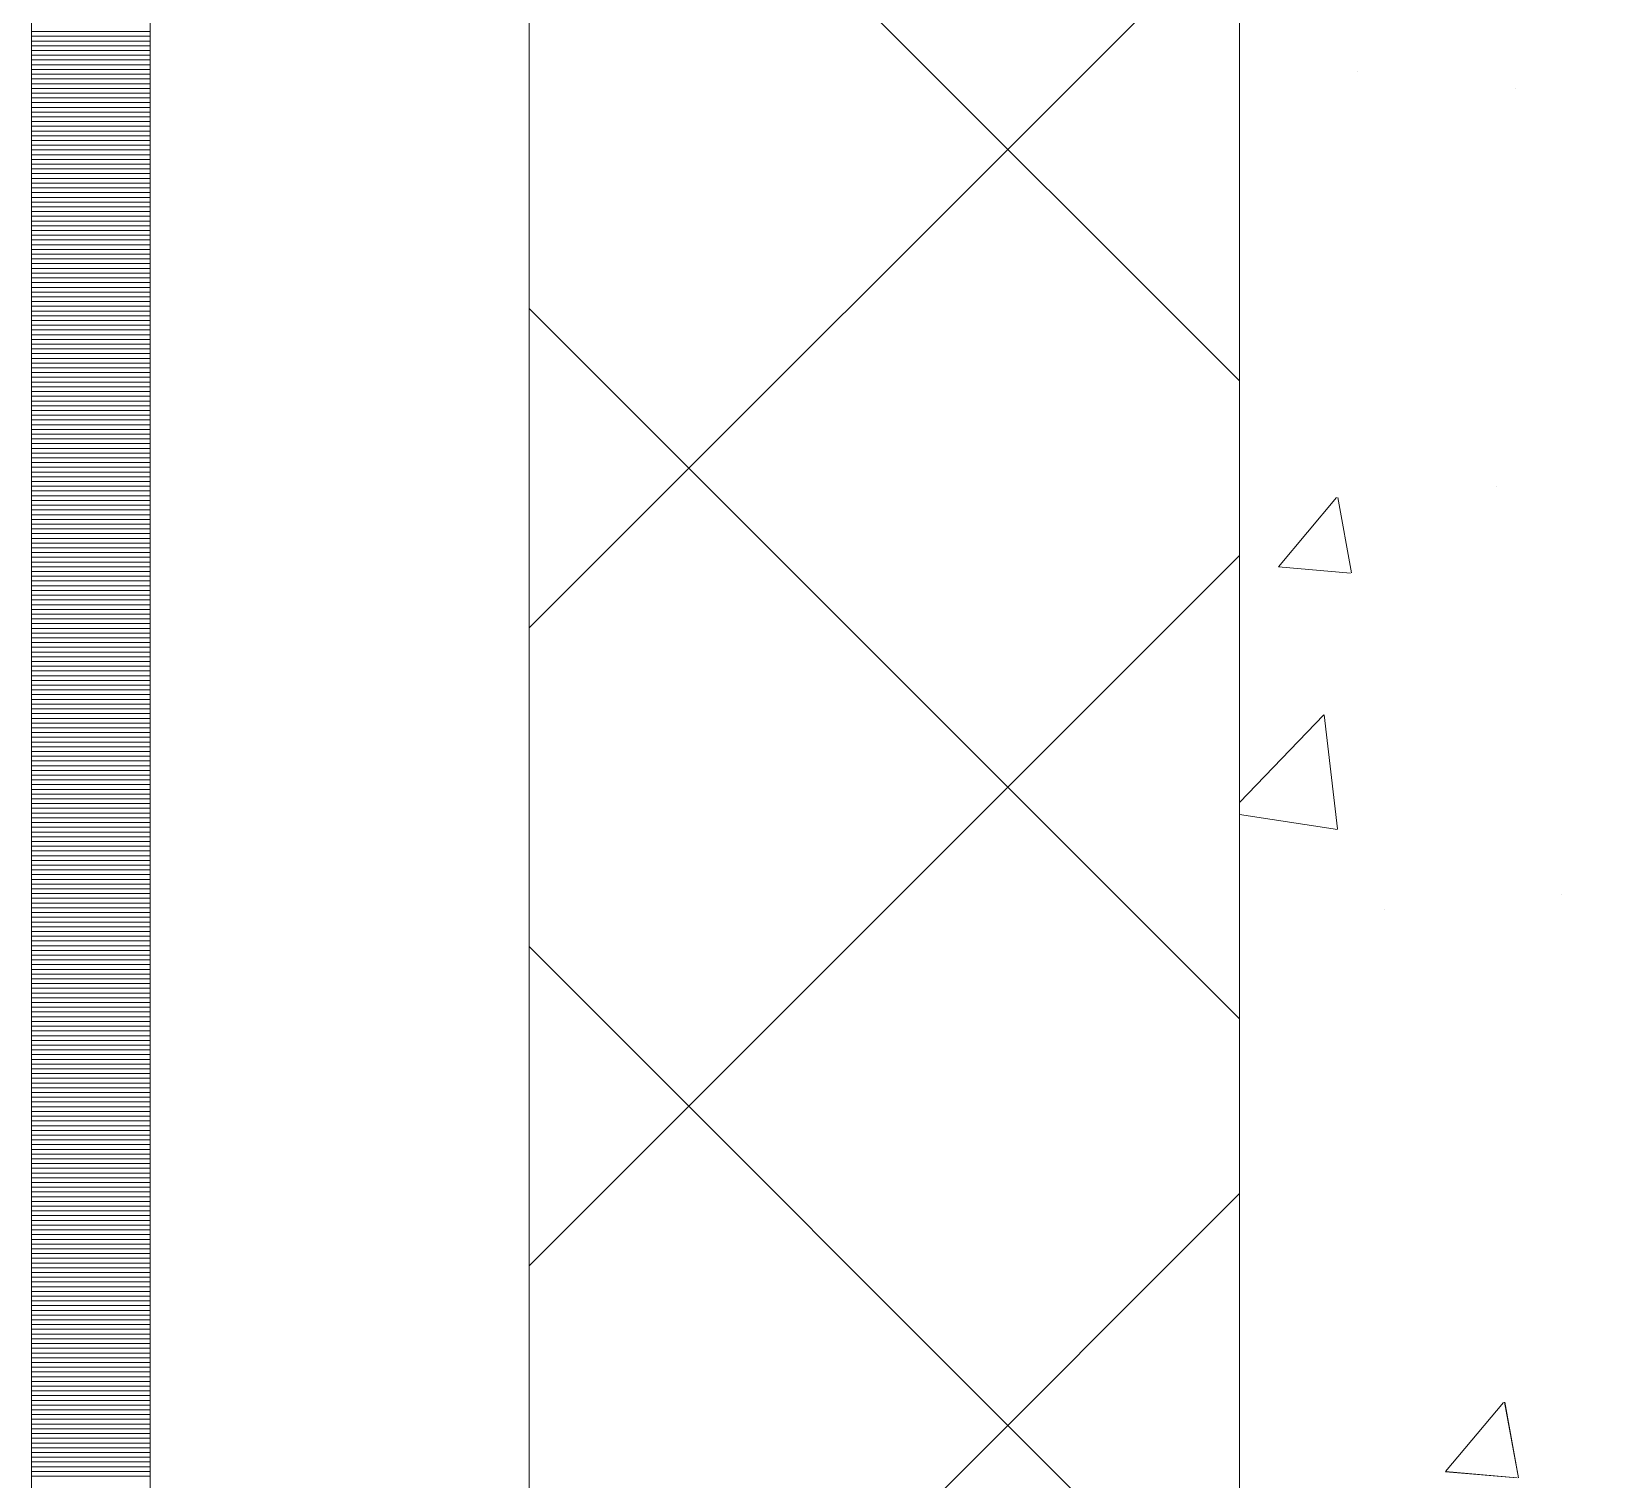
# Model space of a CAD drawing. Header units: millimetres. Extents: x 470010 to 1231400, y -134005 to 421770.
# Drawn here: x 672518.6 to 672851.8, y -21254.2 to -20948.5 of the extents above; entities that cross this region are included whole.
import ezdxf
from ezdxf.enums import TextEntityAlignment as Align

# ---------------------------------------------------------------- set-up
doc = ezdxf.new("R2010")
doc.units = ezdxf.units.MM
doc.linetypes.add('DASHED', pattern=[19.05, 12.7, -6.35])
doc.layers.get('Defpoints').update_dxf_attribs({"color": 140})
doc.layers.add('АР_Делит', color=120, linetype='Continuous', lineweight=0, plot=False)
for name, color, linetype, lineweight in [('АР_Стены ПЕНОблок', 52, 'Continuous', 20), ('АР_Тонкая', 254, 'Continuous', 5), ('АР_Утеплитель', 31, 'Continuous', 0), ('АР_Штриховка', 8, 'Continuous', 0)]:
    doc.layers.add(name, color=color, linetype=linetype, lineweight=lineweight)
doc.layers.add('РД_Оси_100', color=7, linetype='Continuous', lineweight=0, true_color=0x525252)
doc.styles.add('style1', font='ARIALN.TTF')

# ---------------------------------------------------------------- blocks, each defined once
blk = doc.blocks.new('СОШ_2200_АР_ОСИ_М100_28.05.24')
at = {"layer": 'АР_Делит', "color": 251, "linetype": 'DASHED', "true_color": 0x636466}
blk.add_lwpolyline([(-355, 13145), (-355, 100855), (37145, 100855), (37145, 129155), (72745, 129155), (72745, 135155), (114955, 135155), (114955, -355)], dxfattribs=at)
blk = doc.blocks.new('A$C9108343f')
at = {"layer": 'АР_Стены ПЕНОблок', "color": 18, "linetype": 'Continuous', "lineweight": 20, "true_color": 0x000000}
blk.add_line((7054.96, 97555), (7054.96, 21355), dxfattribs=at)
at = {"layer": 'АР_Тонкая', "color": 18, "linetype": 'Continuous', "lineweight": 5, "true_color": 0x000000}
for p, q in [((6799.96, 97555), (6799.96, 21355)), ((6824.96, 97555), (6824.96, 21355)), ((6824.96, 21355), (6824.96, 97555)), ((6904.96, 21355), (6904.96, 97555))]:
    blk.add_line(p, q, dxfattribs=at)
at = {"layer": 'АР_Утеплитель', "color": 18, "linetype": 'Continuous', "lineweight": 0, "true_color": 0x000000}
for p, q in [((6904.96, 97555), (6904.96, 21355)), ((7054.96, 21355), (7054.96, 97555))]:
    blk.add_line(p, q, dxfattribs=at)
at = {"layer": 'АР_Штриховка', "color": 18, "linetype": 'Continuous', "lineweight": 0, "true_color": 0x000000}
for p, q in [((7054.96, 79343.98), (6904.96, 79493.98)), ((6904.96, 79291.84), (7054.96, 79441.84)), ((6799.96, 79417.75), (6824.96, 79417.75)), ((6799.96, 79416.75), (6824.96, 79416.75)), ((6799.96, 79415.75), (6824.96, 79415.75)), ((6799.96, 79414.75), (6824.96, 79414.75)), ((6799.96, 79413.75), (6824.96, 79413.75)), ((6799.96, 79412.75), (6824.96, 79412.75)), ((6799.96, 79411.75), (6824.96, 79411.75)), ((6799.96, 79410.75), (6824.96, 79410.75)), ((6799.96, 79409.75), (6824.96, 79409.75)), ((6799.96, 79408.75), (6824.96, 79408.75)), ((6799.96, 79407.75), (6824.96, 79407.75)), ((7079.89, 79409.27), (7079.89, 79409.27)), ((6799.96, 79406.75), (6824.96, 79406.75)), ((6799.96, 79405.75), (6824.96, 79405.75)), ((6799.96, 79404.75), (6824.96, 79404.75)), ((7113.15, 79405.73), (7113.15, 79405.73)), ((6799.96, 79403.75), (6824.96, 79403.75)), ((6799.96, 79402.75), (6824.96, 79402.75)), ((6799.96, 79401.75), (6824.96, 79401.75)), ((6799.96, 79400.75), (6824.96, 79400.75)), ((6799.96, 79399.75), (6824.96, 79399.75)), ((6799.96, 79398.75), (6824.96, 79398.75)), ((6799.96, 79397.75), (6824.96, 79397.75)), ((6799.96, 79396.75), (6824.96, 79396.75)), ((6799.96, 79395.75), (6824.96, 79395.75)), ((6799.96, 79394.75), (6824.96, 79394.75)), ((6799.96, 79393.75), (6824.96, 79393.75)), ((6799.96, 79392.75), (6824.96, 79392.75)), ((6799.96, 79391.75), (6824.96, 79391.75)), ((6799.96, 79390.75), (6824.96, 79390.75)), ((6799.96, 79389.75), (6824.96, 79389.75)), ((6799.96, 79388.75), (6824.96, 79388.75)), ((6799.96, 79387.75), (6824.96, 79387.75)), ((6799.96, 79386.75), (6824.96, 79386.75)), ((6799.96, 79385.75), (6824.96, 79385.75)), ((6799.96, 79384.75), (6824.96, 79384.75)), ((6799.96, 79383.75), (6824.96, 79383.75)), ((6799.96, 79382.75), (6824.96, 79382.75)), ((6799.96, 79381.75), (6824.96, 79381.75)), ((6799.96, 79380.75), (6824.96, 79380.75)), ((6799.96, 79379.75), (6824.96, 79379.75)), ((6799.96, 79378.75), (6824.96, 79378.75)), ((6799.96, 79377.75), (6824.96, 79377.75)), ((6799.96, 79376.75), (6824.96, 79376.75)), ((6799.96, 79375.75), (6824.96, 79375.75)), ((6799.96, 79374.75), (6824.96, 79374.75)), ((6799.96, 79373.75), (6824.96, 79373.75)), ((6799.96, 79372.75), (6824.96, 79372.75)), ((6799.96, 79371.75), (6824.96, 79371.75)), ((6799.96, 79370.75), (6824.96, 79370.75)), ((6799.96, 79369.75), (6824.96, 79369.75)), ((6799.96, 79368.75), (6824.96, 79368.75)), ((6799.96, 79367.75), (6824.96, 79367.75)), ((6799.96, 79366.75), (6824.96, 79366.75)), ((6799.96, 79365.75), (6824.96, 79365.75)), ((6799.96, 79364.75), (6824.96, 79364.75)), ((6799.96, 79363.75), (6824.96, 79363.75)), ((6799.96, 79362.75), (6824.96, 79362.75)), ((6799.96, 79361.75), (6824.96, 79361.75)), ((6799.96, 79360.75), (6824.96, 79360.75)), ((6799.96, 79359.75), (6824.96, 79359.75)), ((6799.96, 79358.75), (6824.96, 79358.75)), ((6799.96, 79357.75), (6824.96, 79357.75)), ((7054.96, 79209.28), (6904.96, 79359.28)), ((6799.96, 79356.75), (6824.96, 79356.75)), ((6799.96, 79355.75), (6824.96, 79355.75)), ((6799.96, 79354.75), (6824.96, 79354.75)), ((6799.96, 79353.75), (6824.96, 79353.75)), ((6799.96, 79352.75), (6824.96, 79352.75)), ((6799.96, 79351.75), (6824.96, 79351.75)), ((6799.96, 79350.75), (6824.96, 79350.75)), ((6799.96, 79349.75), (6824.96, 79349.75)), ((6799.96, 79348.75), (6824.96, 79348.75)), ((6799.96, 79347.75), (6824.96, 79347.75)), ((6799.96, 79346.75), (6824.96, 79346.75)), ((6799.96, 79345.75), (6824.96, 79345.75)), ((6799.96, 79344.75), (6824.96, 79344.75)), ((6799.96, 79343.75), (6824.96, 79343.75)), ((6799.96, 79342.75), (6824.96, 79342.75)), ((6799.96, 79341.75), (6824.96, 79341.75)), ((6799.96, 79340.75), (6824.96, 79340.75)), ((6799.96, 79339.75), (6824.96, 79339.75)), ((6799.96, 79338.75), (6824.96, 79338.75)), ((6799.96, 79337.75), (6824.96, 79337.75)), ((6799.96, 79336.75), (6824.96, 79336.75)), ((6799.96, 79335.75), (6824.96, 79335.75)), ((6799.96, 79334.75), (6824.96, 79334.75)), ((6799.96, 79333.75), (6824.96, 79333.75)), ((6799.96, 79332.75), (6824.96, 79332.75)), ((6799.96, 79331.75), (6824.96, 79331.75)), ((6799.96, 79330.75), (6824.96, 79330.75)), ((6799.96, 79329.75), (6824.96, 79329.75)), ((6799.96, 79328.75), (6824.96, 79328.75)), ((6799.96, 79327.75), (6824.96, 79327.75)), ((6799.96, 79326.75), (6824.96, 79326.75)), ((6799.96, 79325.75), (6824.96, 79325.75)), ((6799.96, 79324.75), (6824.96, 79324.75)), ((6799.96, 79323.75), (6824.96, 79323.75)), ((6799.96, 79322.75), (6824.96, 79322.75)), ((6799.96, 79321.75), (6824.96, 79321.75)), ((7109.27, 79321.75), (7109.27, 79321.75)), ((6799.96, 79320.75), (6824.96, 79320.75)), ((6799.96, 79319.75), (6824.96, 79319.75)), ((6799.96, 79318.75), (6824.96, 79318.75)), ((6799.96, 79317.75), (6824.96, 79317.75)), ((7063.15, 79304.76), (7075.39, 79319.35)), ((7078.6, 79303.47), (7075.66, 79319.4)), ((6799.96, 79316.75), (6824.96, 79316.75)), ((6799.96, 79315.75), (6824.96, 79315.75)), ((6799.96, 79314.75), (6824.96, 79314.75)), ((6799.96, 79313.75), (6824.96, 79313.75)), ((6799.96, 79312.75), (6824.96, 79312.75)), ((6799.96, 79311.75), (6824.96, 79311.75)), ((6799.96, 79310.75), (6824.96, 79310.75)), ((6799.96, 79309.75), (6824.96, 79309.75)), ((6799.96, 79308.75), (6824.96, 79308.75)), ((6799.96, 79307.75), (6824.96, 79307.75)), ((6799.96, 79306.75), (6824.96, 79306.75)), ((6799.96, 79305.75), (6824.96, 79305.75)), ((6799.96, 79304.75), (6824.96, 79304.75)), ((6904.96, 79157.14), (7054.96, 79307.14)), ((7063.15, 79304.75), (7078.33, 79303.43)), ((6799.96, 79303.75), (6824.96, 79303.75)), ((6799.96, 79302.75), (6824.96, 79302.75)), ((6799.96, 79301.75), (6824.96, 79301.75)), ((6799.96, 79300.75), (6824.96, 79300.75)), ((6799.96, 79299.75), (6824.96, 79299.75)), ((6799.96, 79298.75), (6824.96, 79298.75)), ((6799.96, 79297.75), (6824.96, 79297.75)), ((6799.96, 79296.75), (6824.96, 79296.75)), ((6799.96, 79295.75), (6824.96, 79295.75)), ((6799.96, 79294.75), (6824.96, 79294.75)), ((6799.96, 79293.75), (6824.96, 79293.75)), ((6799.96, 79292.75), (6824.96, 79292.75)), ((6799.96, 79291.75), (6824.96, 79291.75)), ((6799.96, 79290.75), (6824.96, 79290.75)), ((6799.96, 79289.75), (6824.96, 79289.75)), ((6799.96, 79288.75), (6824.96, 79288.75)), ((6799.96, 79287.75), (6824.96, 79287.75)), ((6799.96, 79286.75), (6824.96, 79286.75)), ((6799.96, 79285.75), (6824.96, 79285.75)), ((6799.96, 79284.75), (6824.96, 79284.75)), ((6799.96, 79283.75), (6824.96, 79283.75)), ((6799.96, 79282.75), (6824.96, 79282.75)), ((6799.96, 79281.75), (6824.96, 79281.75)), ((6799.96, 79280.75), (6824.96, 79280.75)), ((6799.96, 79279.75), (6824.96, 79279.75)), ((6799.96, 79278.75), (6824.96, 79278.75)), ((6799.96, 79277.75), (6824.96, 79277.75)), ((6799.96, 79276.75), (6824.96, 79276.75)), ((6799.96, 79275.75), (6824.96, 79275.75)), ((6799.96, 79274.75), (6824.96, 79274.75)), ((6799.96, 79273.75), (6824.96, 79273.75)), ((6799.96, 79272.75), (6824.96, 79272.75)), ((6799.96, 79271.75), (6824.96, 79271.75)), ((7054.96, 79254.99), (7072.73, 79273.51)), ((7075.61, 79249.4), (7072.81, 79273.52)), ((6799.96, 79270.75), (6824.96, 79270.75)), ((6799.96, 79269.75), (6824.96, 79269.75)), ((6799.96, 79268.75), (6824.96, 79268.75)), ((6799.96, 79267.75), (6824.96, 79267.75)), ((6799.96, 79266.75), (6824.96, 79266.75)), ((6799.96, 79265.75), (6824.96, 79265.75)), ((6799.96, 79264.75), (6824.96, 79264.75)), ((6799.96, 79263.75), (6824.96, 79263.75)), ((6799.96, 79262.75), (6824.96, 79262.75)), ((6799.96, 79261.75), (6824.96, 79261.75)), ((6799.96, 79260.75), (6824.96, 79260.75)), ((6799.96, 79259.75), (6824.96, 79259.75)), ((6799.96, 79258.75), (6824.96, 79258.75)), ((6799.96, 79257.75), (6824.96, 79257.75)), ((6799.96, 79256.75), (6824.96, 79256.75)), ((6799.96, 79255.75), (6824.96, 79255.75)), ((6799.96, 79254.75), (6824.96, 79254.75)), ((6799.96, 79253.75), (6824.96, 79253.75)), ((6799.96, 79252.75), (6824.96, 79252.75)), ((6799.96, 79251.75), (6824.96, 79251.75)), ((7054.96, 79252.47), (7075.59, 79249.27)), ((6799.96, 79250.75), (6824.96, 79250.75)), ((6799.96, 79249.75), (6824.96, 79249.75)), ((6799.96, 79248.75), (6824.96, 79248.75)), ((6799.96, 79247.75), (6824.96, 79247.75)), ((6799.96, 79246.75), (6824.96, 79246.75)), ((6799.96, 79245.75), (6824.96, 79245.75)), ((6799.96, 79244.75), (6824.96, 79244.75)), ((6799.96, 79243.75), (6824.96, 79243.75)), ((6799.96, 79242.75), (6824.96, 79242.75)), ((6799.96, 79241.75), (6824.96, 79241.75)), ((6799.96, 79240.75), (6824.96, 79240.75)), ((6799.96, 79239.75), (6824.96, 79239.75)), ((6799.96, 79238.75), (6824.96, 79238.75)), ((6799.96, 79237.75), (6824.96, 79237.75)), ((6799.96, 79236.75), (6824.96, 79236.75)), ((6799.96, 79235.75), (6824.96, 79235.75)), ((6799.96, 79234.75), (6824.96, 79234.75)), ((7122.89, 79235.64), (7122.89, 79235.64)), ((6799.96, 79233.75), (6824.96, 79233.75)), ((6799.96, 79232.75), (6824.96, 79232.75)), ((6799.96, 79231.75), (6824.96, 79231.75)), ((7085.53, 79232.37), (7085.53, 79232.37)), ((6799.96, 79230.75), (6824.96, 79230.75)), ((6799.96, 79229.75), (6824.96, 79229.75)), ((6799.96, 79228.75), (6824.96, 79228.75)), ((6799.96, 79227.75), (6824.96, 79227.75)), ((6799.96, 79226.75), (6824.96, 79226.75)), ((6799.96, 79225.75), (6824.96, 79225.75)), ((6799.96, 79224.75), (6824.96, 79224.75)), ((7054.96, 79074.57), (6904.96, 79224.57)), ((6799.96, 79223.75), (6824.96, 79223.75)), ((6799.96, 79222.75), (6824.96, 79222.75)), ((6799.96, 79221.75), (6824.96, 79221.75)), ((6799.96, 79220.75), (6824.96, 79220.75)), ((6799.96, 79219.75), (6824.96, 79219.75)), ((6799.96, 79218.75), (6824.96, 79218.75)), ((6799.96, 79217.75), (6824.96, 79217.75)), ((6799.96, 79216.75), (6824.96, 79216.75)), ((6799.96, 79215.75), (6824.96, 79215.75)), ((6799.96, 79214.75), (6824.96, 79214.75)), ((6799.96, 79213.75), (6824.96, 79213.75)), ((6799.96, 79212.75), (6824.96, 79212.75)), ((6799.96, 79211.75), (6824.96, 79211.75)), ((6799.96, 79210.75), (6824.96, 79210.75)), ((6799.96, 79209.75), (6824.96, 79209.75)), ((6799.96, 79208.75), (6824.96, 79208.75)), ((6799.96, 79207.75), (6824.96, 79207.75)), ((6799.96, 79206.75), (6824.96, 79206.75)), ((6799.96, 79205.75), (6824.96, 79205.75)), ((6799.96, 79204.75), (6824.96, 79204.75)), ((6799.96, 79203.75), (6824.96, 79203.75)), ((6799.96, 79202.75), (6824.96, 79202.75)), ((6799.96, 79201.75), (6824.96, 79201.75)), ((6799.96, 79200.75), (6824.96, 79200.75)), ((6799.96, 79199.75), (6824.96, 79199.75)), ((6799.96, 79198.75), (6824.96, 79198.75)), ((6799.96, 79197.75), (6824.96, 79197.75)), ((6799.96, 79196.75), (6824.96, 79196.75)), ((6799.96, 79195.75), (6824.96, 79195.75)), ((6799.96, 79194.75), (6824.96, 79194.75)), ((6799.96, 79193.75), (6824.96, 79193.75)), ((6799.96, 79192.75), (6824.96, 79192.75)), ((6799.96, 79191.75), (6824.96, 79191.75)), ((6799.96, 79190.75), (6824.96, 79190.75)), ((6799.96, 79189.75), (6824.96, 79189.75)), ((6799.96, 79188.75), (6824.96, 79188.75)), ((6799.96, 79187.75), (6824.96, 79187.75)), ((6799.96, 79186.75), (6824.96, 79186.75)), ((6799.96, 79185.75), (6824.96, 79185.75)), ((6799.96, 79184.75), (6824.96, 79184.75)), ((6799.96, 79183.75), (6824.96, 79183.75)), ((6799.96, 79182.75), (6824.96, 79182.75)), ((6799.96, 79181.75), (6824.96, 79181.75)), ((6799.96, 79180.75), (6824.96, 79180.75)), ((6799.96, 79179.75), (6824.96, 79179.75)), ((6799.96, 79178.75), (6824.96, 79178.75)), ((6799.96, 79177.75), (6824.96, 79177.75)), ((6799.96, 79176.75), (6824.96, 79176.75)), ((6799.96, 79175.75), (6824.96, 79175.75)), ((6799.96, 79174.75), (6824.96, 79174.75)), ((6799.96, 79173.75), (6824.96, 79173.75)), ((6799.96, 79172.75), (6824.96, 79172.75)), ((6799.96, 79171.75), (6824.96, 79171.75)), ((6904.96, 79022.44), (7054.96, 79172.44)), ((6799.96, 79170.75), (6824.96, 79170.75)), ((6799.96, 79169.75), (6824.96, 79169.75)), ((6799.96, 79168.75), (6824.96, 79168.75)), ((6799.96, 79167.75), (6824.96, 79167.75)), ((6799.96, 79166.75), (6824.96, 79166.75)), ((6799.96, 79165.75), (6824.96, 79165.75)), ((6799.96, 79164.75), (6824.96, 79164.75)), ((6799.96, 79163.75), (6824.96, 79163.75)), ((6799.96, 79162.75), (6824.96, 79162.75)), ((6799.96, 79161.75), (6824.96, 79161.75)), ((6799.96, 79160.75), (6824.96, 79160.75)), ((6799.96, 79159.75), (6824.96, 79159.75)), ((6799.96, 79158.75), (6824.96, 79158.75)), ((6799.96, 79157.75), (6824.96, 79157.75)), ((6799.96, 79156.75), (6824.96, 79156.75)), ((6799.96, 79155.75), (6824.96, 79155.75)), ((6799.96, 79154.75), (6824.96, 79154.75)), ((6799.96, 79153.75), (6824.96, 79153.75)), ((6799.96, 79152.75), (6824.96, 79152.75)), ((6799.96, 79151.75), (6824.96, 79151.75)), ((6799.96, 79150.75), (6824.96, 79150.75)), ((6799.96, 79149.75), (6824.96, 79149.75)), ((6799.96, 79148.75), (6824.96, 79148.75)), ((6799.96, 79147.75), (6824.96, 79147.75)), ((6799.96, 79146.75), (6824.96, 79146.75)), ((6799.96, 79145.75), (6824.96, 79145.75)), ((6799.96, 79144.75), (6824.96, 79144.75)), ((6799.96, 79143.75), (6824.96, 79143.75)), ((6799.96, 79142.75), (6824.96, 79142.75)), ((6799.96, 79141.75), (6824.96, 79141.75)), ((6799.96, 79140.75), (6824.96, 79140.75)), ((6799.96, 79139.75), (6824.96, 79139.75)), ((6799.96, 79138.75), (6824.96, 79138.75)), ((6799.96, 79137.75), (6824.96, 79137.75)), ((6799.96, 79136.75), (6824.96, 79136.75)), ((6799.96, 79135.75), (6824.96, 79135.75)), ((6799.96, 79134.75), (6824.96, 79134.75)), ((6799.96, 79133.75), (6824.96, 79133.75)), ((6799.96, 79132.75), (6824.96, 79132.75)), ((6799.96, 79131.75), (6824.96, 79131.75)), ((6799.96, 79130.75), (6824.96, 79130.75)), ((6799.96, 79129.75), (6824.96, 79129.75)), ((6799.96, 79128.75), (6824.96, 79128.75)), ((6799.96, 79127.75), (6824.96, 79127.75)), ((7098.39, 79113.7), (7110.64, 79128.29)), ((7113.84, 79112.42), (7110.9, 79128.34)), ((6799.96, 79126.75), (6824.96, 79126.75)), ((6799.96, 79125.75), (6824.96, 79125.75)), ((6799.96, 79124.75), (6824.96, 79124.75)), ((6799.96, 79123.75), (6824.96, 79123.75)), ((6799.96, 79122.75), (6824.96, 79122.75)), ((6799.96, 79121.75), (6824.96, 79121.75)), ((6799.96, 79120.75), (6824.96, 79120.75)), ((6799.96, 79119.75), (6824.96, 79119.75)), ((6799.96, 79118.75), (6824.96, 79118.75)), ((6799.96, 79117.75), (6824.96, 79117.75)), ((6799.96, 79116.75), (6824.96, 79116.75)), ((6799.96, 79115.75), (6824.96, 79115.75)), ((6799.96, 79114.75), (6824.96, 79114.75)), ((6799.96, 79113.75), (6824.96, 79113.75)), ((6799.96, 79112.75), (6824.96, 79112.75)), ((7098.39, 79113.7), (7113.57, 79112.37))]:
    blk.add_line(p, q, dxfattribs=at)
at = {"layer": 'РД_Оси_100'}
blk.add_blockref('СОШ_2200_АР_ОСИ_М100_28.05.24', (7154.96, 6755), dxfattribs=at)
at = {"layer": 'Defpoints', "color": 18, "true_color": 0x000000, "style": 'style1'}
for p in [(143949.34, 316089.12), (143974.98, 281639.5), (143890.4, 273244.71), (143839.99, 264276.81), (143967.75, 254892.38), (12251.96, 104178.14), (12382.58, 96023.14)]:
    blk.add_attdef('АР-ПОМЕЩЕНИЕ:НАИМЕНОВАНИЕ', text='', height=100, dxfattribs=at).set_placement(p, align=Align.MIDDLE)
at = {"layer": 'Defpoints', "color": 18, "true_color": 0x000000, "style": 'style1', "flags": 8}
for p in [(143951.3, 279099.09), (143848.34, 269251.11), (143875.33, 260094.25), (144049.74, 250824.7), (163419.28, 238153.36), (155897.46, 237965.97), (183037.2, 237965.97), (143342.94, 237876.19)]:
    blk.add_attdef('АР-ПОМЕЩЕНИЕ:НАИМЕНОВАНИЕ', text='', height=100, dxfattribs=at).set_placement(p, align=Align.MIDDLE)

msp = doc.modelspace()

# ---------------------------------------------------------------- linework, layer by layer
at = {"layer": 'АР_Стены ПЕНОблок', "color": 18, "linetype": 'Continuous', "lineweight": 20, "true_color": 0x000000}
msp.add_line((672773.57, -2811.242), (672773.57, -79011.242), dxfattribs=at)
at = {"layer": 'АР_Тонкая', "color": 18, "linetype": 'Continuous', "lineweight": 5, "true_color": 0x000000}
for p, q in [((672518.57, -2811.242), (672518.57, -79011.242)), ((672543.57, -2811.242), (672543.57, -79011.242)), ((672543.57, -79011.242), (672543.57, -2811.242)), ((672623.57, -79011.242), (672623.57, -2811.242))]:
    msp.add_line(p, q, dxfattribs=at)
at = {"layer": 'АР_Утеплитель', "color": 18, "linetype": 'Continuous', "lineweight": 0, "true_color": 0x000000}
for p, q in [((672623.57, -2811.242), (672623.57, -79011.242)), ((672773.57, -79011.242), (672773.57, -2811.242))]:
    msp.add_line(p, q, dxfattribs=at)
at = {"layer": 'АР_Штриховка', "color": 18, "linetype": 'Continuous', "lineweight": 0, "true_color": 0x000000}
for p, q in [((672773.57, -21022.26), (672623.57, -20872.26)), ((672623.57, -21074.397), (672773.57, -20924.397)), ((672518.57, -20949.492), (672543.57, -20949.492)), ((672518.57, -20950.492), (672543.57, -20950.492)), ((672518.57, -20951.492), (672543.57, -20951.492)), ((672518.57, -20952.492), (672543.57, -20952.492)), ((672518.57, -20953.492), (672543.57, -20953.492)), ((672518.57, -20954.492), (672543.57, -20954.492)), ((672518.57, -20955.492), (672543.57, -20955.492)), ((672518.57, -20956.492), (672543.57, -20956.492)), ((672518.57, -20957.492), (672543.57, -20957.492)), ((672518.57, -20958.492), (672543.57, -20958.492)), ((672518.57, -20959.492), (672543.57, -20959.492)), ((672518.57, -20960.492), (672543.57, -20960.492)), ((672518.57, -20961.492), (672543.57, -20961.492)), ((672518.57, -20962.492), (672543.57, -20962.492)), ((672518.57, -20963.492), (672543.57, -20963.492)), ((672518.57, -20964.492), (672543.57, -20964.492)), ((672518.57, -20965.492), (672543.57, -20965.492)), ((672518.57, -20966.492), (672543.57, -20966.492)), ((672518.57, -20967.492), (672543.57, -20967.492)), ((672518.57, -20968.492), (672543.57, -20968.492)), ((672518.57, -20969.492), (672543.57, -20969.492)), ((672518.57, -20970.492), (672543.57, -20970.492)), ((672518.57, -20971.492), (672543.57, -20971.492)), ((672518.57, -20972.492), (672543.57, -20972.492)), ((672518.57, -20973.492), (672543.57, -20973.492)), ((672518.57, -20974.492), (672543.57, -20974.492)), ((672518.57, -20975.492), (672543.57, -20975.492)), ((672518.57, -20976.492), (672543.57, -20976.492)), ((672518.57, -20977.492), (672543.57, -20977.492)), ((672518.57, -20978.492), (672543.57, -20978.492)), ((672518.57, -20979.492), (672543.57, -20979.492)), ((672518.57, -20980.492), (672543.57, -20980.492)), ((672518.57, -20981.492), (672543.57, -20981.492)), ((672518.57, -20982.492), (672543.57, -20982.492)), ((672518.57, -20983.492), (672543.57, -20983.492)), ((672518.57, -20984.492), (672543.57, -20984.492)), ((672518.57, -20985.492), (672543.57, -20985.492)), ((672518.57, -20986.492), (672543.57, -20986.492)), ((672518.57, -20987.492), (672543.57, -20987.492)), ((672518.57, -20988.492), (672543.57, -20988.492)), ((672518.57, -20989.492), (672543.57, -20989.492)), ((672518.57, -20990.492), (672543.57, -20990.492)), ((672518.57, -20991.492), (672543.57, -20991.492)), ((672518.57, -20992.492), (672543.57, -20992.492)), ((672518.57, -20993.492), (672543.57, -20993.492)), ((672518.57, -20994.492), (672543.57, -20994.492)), ((672518.57, -20995.492), (672543.57, -20995.492)), ((672518.57, -20996.492), (672543.57, -20996.492)), ((672518.57, -20997.492), (672543.57, -20997.492)), ((672518.57, -20998.492), (672543.57, -20998.492)), ((672518.57, -20999.492), (672543.57, -20999.492)), ((672518.57, -21000.492), (672543.57, -21000.492)), ((672518.57, -21001.492), (672543.57, -21001.492)), ((672518.57, -21002.492), (672543.57, -21002.492)), ((672518.57, -21003.492), (672543.57, -21003.492)), ((672518.57, -21004.492), (672543.57, -21004.492)), ((672518.57, -21005.492), (672543.57, -21005.492)), ((672518.57, -21006.492), (672543.57, -21006.492)), ((672518.57, -21007.492), (672543.57, -21007.492)), ((672518.57, -21008.492), (672543.57, -21008.492)), ((672773.57, -21156.964), (672623.57, -21006.964)), ((672518.57, -21009.492), (672543.57, -21009.492)), ((672518.57, -21010.492), (672543.57, -21010.492)), ((672518.57, -21011.492), (672543.57, -21011.492)), ((672518.57, -21012.492), (672543.57, -21012.492)), ((672518.57, -21013.492), (672543.57, -21013.492)), ((672518.57, -21014.492), (672543.57, -21014.492)), ((672518.57, -21015.492), (672543.57, -21015.492)), ((672518.57, -21016.492), (672543.57, -21016.492)), ((672518.57, -21017.492), (672543.57, -21017.492)), ((672518.57, -21018.492), (672543.57, -21018.492)), ((672518.57, -21019.492), (672543.57, -21019.492)), ((672518.57, -21020.492), (672543.57, -21020.492)), ((672518.57, -21021.492), (672543.57, -21021.492)), ((672518.57, -21022.492), (672543.57, -21022.492)), ((672518.57, -21023.492), (672543.57, -21023.492)), ((672518.57, -21024.492), (672543.57, -21024.492)), ((672518.57, -21025.492), (672543.57, -21025.492)), ((672518.57, -21026.492), (672543.57, -21026.492)), ((672518.57, -21027.492), (672543.57, -21027.492)), ((672518.57, -21028.492), (672543.57, -21028.492)), ((672518.57, -21029.492), (672543.57, -21029.492)), ((672518.57, -21030.492), (672543.57, -21030.492)), ((672518.57, -21031.492), (672543.57, -21031.492)), ((672518.57, -21032.492), (672543.57, -21032.492)), ((672518.57, -21033.492), (672543.57, -21033.492)), ((672518.57, -21034.492), (672543.57, -21034.492)), ((672518.57, -21035.492), (672543.57, -21035.492)), ((672518.57, -21036.492), (672543.57, -21036.492)), ((672518.57, -21037.492), (672543.57, -21037.492)), ((672518.57, -21038.492), (672543.57, -21038.492)), ((672518.57, -21039.492), (672543.57, -21039.492)), ((672518.57, -21040.492), (672543.57, -21040.492)), ((672518.57, -21041.492), (672543.57, -21041.492)), ((672518.57, -21042.492), (672543.57, -21042.492)), ((672518.57, -21043.492), (672543.57, -21043.492)), ((672518.57, -21044.492), (672543.57, -21044.492)), ((672518.57, -21045.492), (672543.57, -21045.492)), ((672518.57, -21046.492), (672543.57, -21046.492)), ((672518.57, -21047.492), (672543.57, -21047.492)), ((672518.57, -21048.492), (672543.57, -21048.492)), ((672781.762, -21061.484), (672794.007, -21046.891)), ((672797.208, -21062.768), (672794.271, -21046.847)), ((672518.57, -21049.492), (672543.57, -21049.492)), ((672518.57, -21050.492), (672543.57, -21050.492)), ((672518.57, -21051.492), (672543.57, -21051.492)), ((672518.57, -21052.492), (672543.57, -21052.492)), ((672518.57, -21053.492), (672543.57, -21053.492)), ((672518.57, -21054.492), (672543.57, -21054.492)), ((672518.57, -21055.492), (672543.57, -21055.492)), ((672518.57, -21056.492), (672543.57, -21056.492)), ((672518.57, -21057.492), (672543.57, -21057.492)), ((672518.57, -21058.492), (672543.57, -21058.492)), ((672623.57, -21209.101), (672773.57, -21059.101)), ((672518.57, -21059.492), (672543.57, -21059.492)), ((672518.57, -21060.492), (672543.57, -21060.492)), ((672518.57, -21061.492), (672543.57, -21061.492)), ((672781.761, -21061.489), (672796.943, -21062.817)), ((672518.57, -21062.492), (672543.57, -21062.492)), ((672518.57, -21063.492), (672543.57, -21063.492)), ((672518.57, -21064.492), (672543.57, -21064.492)), ((672518.57, -21065.492), (672543.57, -21065.492)), ((672518.57, -21066.492), (672543.57, -21066.492)), ((672518.57, -21067.492), (672543.57, -21067.492)), ((672518.57, -21068.492), (672543.57, -21068.492)), ((672518.57, -21069.492), (672543.57, -21069.492)), ((672518.57, -21070.492), (672543.57, -21070.492)), ((672518.57, -21071.492), (672543.57, -21071.492)), ((672518.57, -21072.492), (672543.57, -21072.492)), ((672518.57, -21073.492), (672543.57, -21073.492)), ((672518.57, -21074.492), (672543.57, -21074.492)), ((672518.57, -21075.492), (672543.57, -21075.492)), ((672518.57, -21076.492), (672543.57, -21076.492)), ((672518.57, -21077.492), (672543.57, -21077.492)), ((672518.57, -21078.492), (672543.57, -21078.492)), ((672518.57, -21079.492), (672543.57, -21079.492)), ((672518.57, -21080.492), (672543.57, -21080.492)), ((672518.57, -21081.492), (672543.57, -21081.492)), ((672518.57, -21082.492), (672543.57, -21082.492)), ((672518.57, -21083.492), (672543.57, -21083.492)), ((672518.57, -21084.492), (672543.57, -21084.492)), ((672518.57, -21085.492), (672543.57, -21085.492)), ((672518.57, -21086.492), (672543.57, -21086.492)), ((672518.57, -21087.492), (672543.57, -21087.492)), ((672518.57, -21088.492), (672543.57, -21088.492)), ((672518.57, -21089.492), (672543.57, -21089.492)), ((672518.57, -21090.492), (672543.57, -21090.492)), ((672518.57, -21091.492), (672543.57, -21091.492)), ((672518.57, -21092.492), (672543.57, -21092.492)), ((672518.57, -21093.492), (672543.57, -21093.492)), ((672518.57, -21094.492), (672543.57, -21094.492)), ((672518.57, -21095.492), (672543.57, -21095.492)), ((672773.57, -21111.253), (672791.345, -21092.728)), ((672794.226, -21116.842), (672791.419, -21092.719)), ((672518.57, -21096.492), (672543.57, -21096.492)), ((672518.57, -21097.492), (672543.57, -21097.492)), ((672518.57, -21098.492), (672543.57, -21098.492)), ((672518.57, -21099.492), (672543.57, -21099.492)), ((672518.57, -21100.492), (672543.57, -21100.492)), ((672518.57, -21101.492), (672543.57, -21101.492)), ((672518.57, -21102.492), (672543.57, -21102.492)), ((672518.57, -21103.492), (672543.57, -21103.492)), ((672518.57, -21104.492), (672543.57, -21104.492)), ((672518.57, -21105.492), (672543.57, -21105.492)), ((672518.57, -21106.492), (672543.57, -21106.492)), ((672518.57, -21107.492), (672543.57, -21107.492)), ((672518.57, -21108.492), (672543.57, -21108.492)), ((672518.57, -21109.492), (672543.57, -21109.492)), ((672518.57, -21110.492), (672543.57, -21110.492)), ((672518.57, -21111.492), (672543.57, -21111.492)), ((672518.57, -21112.492), (672543.57, -21112.492)), ((672518.57, -21113.492), (672543.57, -21113.492)), ((672518.57, -21114.492), (672543.57, -21114.492)), ((672518.57, -21115.492), (672543.57, -21115.492)), ((672773.57, -21113.767), (672794.206, -21116.968)), ((672518.57, -21116.492), (672543.57, -21116.492)), ((672518.57, -21117.492), (672543.57, -21117.492)), ((672518.57, -21118.492), (672543.57, -21118.492)), ((672518.57, -21119.492), (672543.57, -21119.492)), ((672518.57, -21120.492), (672543.57, -21120.492)), ((672518.57, -21121.492), (672543.57, -21121.492)), ((672518.57, -21122.492), (672543.57, -21122.492)), ((672518.57, -21123.492), (672543.57, -21123.492)), ((672518.57, -21124.492), (672543.57, -21124.492)), ((672518.57, -21125.492), (672543.57, -21125.492)), ((672518.57, -21126.492), (672543.57, -21126.492)), ((672518.57, -21127.492), (672543.57, -21127.492)), ((672518.57, -21128.492), (672543.57, -21128.492)), ((672518.57, -21129.492), (672543.57, -21129.492)), ((672518.57, -21130.492), (672543.57, -21130.492)), ((672518.57, -21131.492), (672543.57, -21131.492)), ((672518.57, -21132.492), (672543.57, -21132.492)), ((672518.57, -21133.492), (672543.57, -21133.492)), ((672518.57, -21134.492), (672543.57, -21134.492)), ((672518.57, -21135.492), (672543.57, -21135.492)), ((672518.57, -21136.492), (672543.57, -21136.492)), ((672518.57, -21137.492), (672543.57, -21137.492)), ((672518.57, -21138.492), (672543.57, -21138.492)), ((672518.57, -21139.492), (672543.57, -21139.492)), ((672518.57, -21140.492), (672543.57, -21140.492)), ((672518.57, -21141.492), (672543.57, -21141.492)), ((672773.57, -21291.668), (672623.57, -21141.668)), ((672518.57, -21142.492), (672543.57, -21142.492)), ((672518.57, -21143.492), (672543.57, -21143.492)), ((672518.57, -21144.492), (672543.57, -21144.492)), ((672518.57, -21145.492), (672543.57, -21145.492)), ((672518.57, -21146.492), (672543.57, -21146.492)), ((672518.57, -21147.492), (672543.57, -21147.492)), ((672518.57, -21148.492), (672543.57, -21148.492)), ((672518.57, -21149.492), (672543.57, -21149.492)), ((672518.57, -21150.492), (672543.57, -21150.492)), ((672518.57, -21151.492), (672543.57, -21151.492)), ((672518.57, -21152.492), (672543.57, -21152.492)), ((672518.57, -21153.492), (672543.57, -21153.492)), ((672518.57, -21154.492), (672543.57, -21154.492)), ((672518.57, -21155.492), (672543.57, -21155.492)), ((672518.57, -21156.492), (672543.57, -21156.492)), ((672518.57, -21157.492), (672543.57, -21157.492)), ((672518.57, -21158.492), (672543.57, -21158.492)), ((672518.57, -21159.492), (672543.57, -21159.492)), ((672518.57, -21160.492), (672543.57, -21160.492)), ((672518.57, -21161.492), (672543.57, -21161.492)), ((672518.57, -21162.492), (672543.57, -21162.492)), ((672518.57, -21163.492), (672543.57, -21163.492)), ((672518.57, -21164.492), (672543.57, -21164.492)), ((672518.57, -21165.492), (672543.57, -21165.492)), ((672518.57, -21166.492), (672543.57, -21166.492)), ((672518.57, -21167.492), (672543.57, -21167.492)), ((672518.57, -21168.492), (672543.57, -21168.492)), ((672518.57, -21169.492), (672543.57, -21169.492)), ((672518.57, -21170.492), (672543.57, -21170.492)), ((672518.57, -21171.492), (672543.57, -21171.492)), ((672518.57, -21172.492), (672543.57, -21172.492)), ((672518.57, -21173.492), (672543.57, -21173.492)), ((672518.57, -21174.492), (672543.57, -21174.492)), ((672518.57, -21175.492), (672543.57, -21175.492)), ((672518.57, -21176.492), (672543.57, -21176.492)), ((672518.57, -21177.492), (672543.57, -21177.492)), ((672518.57, -21178.492), (672543.57, -21178.492)), ((672518.57, -21179.492), (672543.57, -21179.492)), ((672518.57, -21180.492), (672543.57, -21180.492)), ((672518.57, -21181.492), (672543.57, -21181.492)), ((672518.57, -21182.492), (672543.57, -21182.492)), ((672518.57, -21183.492), (672543.57, -21183.492)), ((672518.57, -21184.492), (672543.57, -21184.492)), ((672518.57, -21185.492), (672543.57, -21185.492)), ((672518.57, -21186.492), (672543.57, -21186.492)), ((672518.57, -21187.492), (672543.57, -21187.492)), ((672518.57, -21188.492), (672543.57, -21188.492)), ((672518.57, -21189.492), (672543.57, -21189.492)), ((672518.57, -21190.492), (672543.57, -21190.492)), ((672518.57, -21191.492), (672543.57, -21191.492)), ((672518.57, -21192.492), (672543.57, -21192.492)), ((672518.57, -21193.492), (672543.57, -21193.492)), ((672518.57, -21194.492), (672543.57, -21194.492)), ((672518.57, -21195.492), (672543.57, -21195.492)), ((672623.57, -21343.805), (672773.57, -21193.805)), ((672518.57, -21196.492), (672543.57, -21196.492)), ((672518.57, -21197.492), (672543.57, -21197.492)), ((672518.57, -21198.492), (672543.57, -21198.492)), ((672518.57, -21199.492), (672543.57, -21199.492)), ((672518.57, -21200.492), (672543.57, -21200.492)), ((672518.57, -21201.492), (672543.57, -21201.492)), ((672518.57, -21202.492), (672543.57, -21202.492)), ((672518.57, -21203.492), (672543.57, -21203.492)), ((672518.57, -21204.492), (672543.57, -21204.492)), ((672518.57, -21205.492), (672543.57, -21205.492)), ((672518.57, -21206.492), (672543.57, -21206.492)), ((672518.57, -21207.492), (672543.57, -21207.492)), ((672518.57, -21208.492), (672543.57, -21208.492)), ((672518.57, -21209.492), (672543.57, -21209.492)), ((672518.57, -21210.492), (672543.57, -21210.492)), ((672518.57, -21211.492), (672543.57, -21211.492)), ((672518.57, -21212.492), (672543.57, -21212.492)), ((672518.57, -21213.492), (672543.57, -21213.492)), ((672518.57, -21214.492), (672543.57, -21214.492)), ((672518.57, -21215.492), (672543.57, -21215.492)), ((672518.57, -21216.492), (672543.57, -21216.492)), ((672518.57, -21217.492), (672543.57, -21217.492)), ((672518.57, -21218.492), (672543.57, -21218.492)), ((672518.57, -21219.492), (672543.57, -21219.492)), ((672518.57, -21220.492), (672543.57, -21220.492)), ((672518.57, -21221.492), (672543.57, -21221.492)), ((672518.57, -21222.492), (672543.57, -21222.492)), ((672518.57, -21223.492), (672543.57, -21223.492)), ((672518.57, -21224.492), (672543.57, -21224.492)), ((672518.57, -21225.492), (672543.57, -21225.492)), ((672518.57, -21226.492), (672543.57, -21226.492)), ((672518.57, -21227.492), (672543.57, -21227.492)), ((672518.57, -21228.492), (672543.57, -21228.492)), ((672518.57, -21229.492), (672543.57, -21229.492)), ((672518.57, -21230.492), (672543.57, -21230.492)), ((672518.57, -21231.492), (672543.57, -21231.492)), ((672518.57, -21232.492), (672543.57, -21232.492)), ((672518.57, -21233.492), (672543.57, -21233.492)), ((672518.57, -21234.492), (672543.57, -21234.492)), ((672518.57, -21235.492), (672543.57, -21235.492)), ((672518.57, -21236.492), (672543.57, -21236.492)), ((672518.57, -21237.492), (672543.57, -21237.492)), ((672518.57, -21238.492), (672543.57, -21238.492)), ((672817.005, -21252.541), (672829.25, -21237.948)), ((672832.451, -21253.825), (672829.514, -21237.904)), ((672518.57, -21239.492), (672543.57, -21239.492)), ((672518.57, -21240.492), (672543.57, -21240.492)), ((672518.57, -21241.492), (672543.57, -21241.492)), ((672518.57, -21242.492), (672543.57, -21242.492)), ((672518.57, -21243.492), (672543.57, -21243.492)), ((672518.57, -21244.492), (672543.57, -21244.492)), ((672518.57, -21245.492), (672543.57, -21245.492)), ((672518.57, -21246.492), (672543.57, -21246.492)), ((672518.57, -21247.492), (672543.57, -21247.492)), ((672518.57, -21248.492), (672543.57, -21248.492)), ((672518.57, -21249.492), (672543.57, -21249.492)), ((672518.57, -21250.492), (672543.57, -21250.492)), ((672518.57, -21251.492), (672543.57, -21251.492)), ((672518.57, -21252.492), (672543.57, -21252.492)), ((672518.57, -21253.492), (672543.57, -21253.492)), ((672817.005, -21252.546), (672832.187, -21253.874))]:
    msp.add_line(p, q, dxfattribs=at)

# ---------------------------------------------------------------- block references
msp.add_blockref('A$C9108343f', (665718.612, -100366.242))
at = {"layer": 'РД_Оси_100'}
msp.add_blockref('СОШ_2200_АР_ОСИ_М100_28.05.24', (672873.57, -93611.242), dxfattribs=at)

doc.saveas('drawing.dxf')
